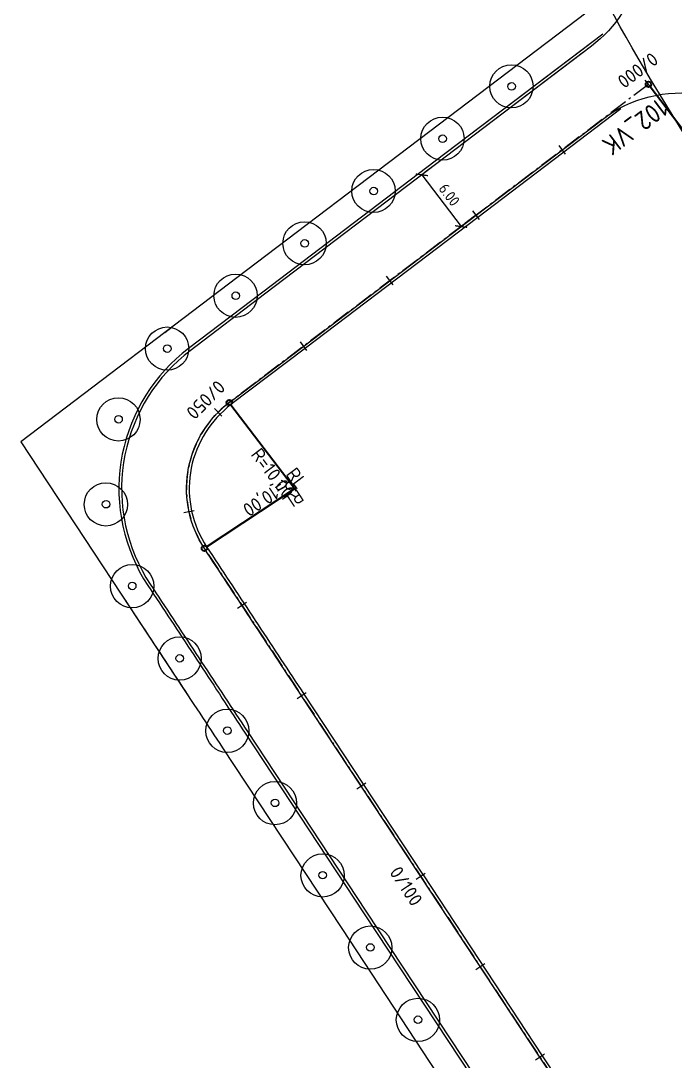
# Model space of a CAD drawing. Header units: metres. Extents: x 117388 to 123031, y 6148214 to 6150604.
# Drawn here: x 119464.3 to 119524.8, y 6148312.7 to 6148408.8 of the extents above; entities that cross this region are included whole.
import ezdxf
from ezdxf.enums import TextEntityAlignment as Align

# ---------------------------------------------------------------- set-up
doc = ezdxf.new("R2010")
doc.units = ezdxf.units.M
doc.header["$LTSCALE"] = 0.4
doc.linetypes.add('BH90-VAGMITT', pattern=[6.7, 4.2, -1, 0.5, -1])
doc.layers.get('0').update_dxf_attribs({"linetype": 'CONTINUOUS'})
doc.layers.get('DEFPOINTS').update_dxf_attribs({"color": 5, "linetype": 'CONTINUOUS'})
for name, color, linetype in [('05_mått', 4, 'CONTINUOUS'), ('05_stödremsa', 4, 'CONTINUOUS'), ('19_träd', 3, 'CONTINUOUS'), ('M-31-Centrumlinje', 1, 'BH90-VAGMITT'), ('M-31-Linjenamn', 3, 'CONTINUOUS'), ('M-312A', 3, 'CONTINUOUS'), ('M-32-Sektionering_markering', 3, 'CONTINUOUS'), ('M-32-Sektionering_text', 1, 'CONTINUOUS'), ('M-32-TP_text', 1, 'CONTINUOUS'), ('M-364', 6, 'CONTINUOUS')]:
    doc.layers.add(name, color=color, linetype=linetype)
doc.layers.add('M-32-TP_markering', color=3, linetype='CONTINUOUS', lineweight=35)
doc.styles.add('ISO', font='iso.shx')
doc.styles.add('ISO35', font='ISO3098', dxfattribs={"height": 3.5})
doc.styles.add('ISO50', font='ISO3098', dxfattribs={"height": 5})
doc.styles.add('P_ISO_35', font='ISO', dxfattribs={"height": 3.5})
doc.dimstyles.new('BH90$0', dxfattribs={"dimtxt": 2.5, "dimasz": 2, "dimexe": 1, "dimexo": 5, "dimgap": 1, "dimtad": 1, "dimzin": 0, "dimdsep": 46, "dimtxsty": 'ISO', "dimblk1": 'ARCHTICK', "dimblk2": 'ARCHTICK', "dimsah": 1, "dimcen": 1.5, "dimadec": 0, "dimazin": 0, "dimtfac": 1, "dimtix": 1, "dimtmove": 0, "dimatfit": 3, "dimfxl": 1, "dimtolj": 1, "dimtzin": 0, "dimarcsym": 0})

# ---------------------------------------------------------------- blocks, each defined once
blk = doc.blocks.new('Befintligt träd')
for centre, radius in [((0.013, -0.013), 2), ((0, 0), 0.347)]:
    blk.add_circle(centre, radius)
blk = doc.blocks.new('_ARCHTICK')
at = {"color": 0, "linetype": 'ByBlock', "const_width": 0.15}
blk.add_lwpolyline([(-0.5, -0.5), (0.5, 0.5)], dxfattribs=at)
blk = doc.blocks.new('*D135')
at = {"layer": '05_mått', "color": 0, "lineweight": -2, "transparency": 16777216}
for p, q in [((119502.603, 6148395.52), (119501.675, 6148394.816)), ((119501.356, 6148394.574), (119504.983, 6148389.794)), ((119506.23, 6148390.74), (119505.302, 6148390.036))]:
    blk.add_line(p, q, dxfattribs=at)
at = {"layer": 'DEFPOINTS', "color": 0, "transparency": 16777216}
for p in [(119501.009, 6148394.311), (119504.983, 6148389.794), (119504.636, 6148389.531)]:
    blk.add_point(p, dxfattribs=at)
at = {"layer": '05_mått', "color": 0, "lineweight": -2, "transparency": 16777216, "xscale": 0.8, "yscale": 0.8, "zscale": 0.8}
for p, rotation in [((119501.356, 6148394.574), 127.1924042460118), ((119504.983, 6148389.794), 307.1924042460118)]:
    blk.add_blockref('_ARCHTICK', p, dxfattribs=dict(at, rotation=rotation))
at = {"layer": '05_mått', "color": 0, "transparency": 16777216, "insert": (119503.887, 6148392.728), "char_height": 1, "attachment_point": 5, "rotation": 307.1924, "style": 'ISO'}
blk.add_mtext('\\A1;6.00', dxfattribs=at)

msp = doc.modelspace()

# ---------------------------------------------------------------- linework, layer by layer
at = {"layer": '05_stödremsa', "flags": 128}
for points in [[(119518.087, 6148407.583), (119502.589, 6148395.823), (119486.657, 6148383.733), (119479.782, 6148378.517), (119479.211, 6148378.063), (119478.66, 6148377.583), (119478.131, 6148377.079), (119477.624, 6148376.551), (119477.143, 6148376.001), (119476.686, 6148375.43), (119476.255, 6148374.839), (119475.852, 6148374.229), (119475.476, 6148373.602), (119475.129, 6148372.958), (119474.812, 6148372.299), (119474.519, 6148371.614), (119474.257, 6148370.917), (119474.029, 6148370.207), (119473.832, 6148369.489), (119473.669, 6148368.762), (119473.54, 6148368.028), (119473.444, 6148367.289), (119473.382, 6148366.546), (119473.354, 6148365.802), (119473.361, 6148365.057), (119473.401, 6148364.313), (119473.476, 6148363.571), (119473.585, 6148362.834), (119473.727, 6148362.103), (119473.903, 6148361.376), (119474.113, 6148360.659), (119474.355, 6148359.952), (119474.629, 6148359.257), (119474.935, 6148358.575), (119475.273, 6148357.908), (119475.64, 6148357.257), (119476.037, 6148356.624), (119476.301, 6148356.223), (119476.566, 6148355.822), (119476.83, 6148355.421), (119477.094, 6148355.021), (119477.359, 6148354.62), (119477.623, 6148354.219), (119477.887, 6148353.819), (119478.151, 6148353.418), (119478.416, 6148353.017), (119478.68, 6148352.617), (119478.944, 6148352.216), (119479.209, 6148351.815), (119479.473, 6148351.415), (119479.737, 6148351.014), (119480.002, 6148350.613), (119480.266, 6148350.213), (119480.53, 6148349.812), (119480.794, 6148349.411), (119481.059, 6148349.011), (119481.323, 6148348.61), (119481.587, 6148348.209), (119481.852, 6148347.809), (119482.116, 6148347.408), (119482.38, 6148347.007), (119482.645, 6148346.607), (119482.909, 6148346.206), (119483.173, 6148345.805), (119483.437, 6148345.404), (119483.702, 6148345.004), (119483.966, 6148344.603), (119484.23, 6148344.202), (119484.495, 6148343.802), (119484.759, 6148343.401), (119485.024, 6148343), (119495.976, 6148326.397), (119496.036, 6148326.305), (119507.049, 6148309.61)], [(119516.777, 6148406.589), (119502.589, 6148395.823), (119486.657, 6148383.733), (119479.782, 6148378.517), (119479.211, 6148378.063), (119478.66, 6148377.583), (119478.131, 6148377.079), (119477.624, 6148376.551), (119477.143, 6148376.001), (119476.686, 6148375.43), (119476.255, 6148374.839), (119475.852, 6148374.229), (119475.476, 6148373.602), (119475.129, 6148372.958), (119474.812, 6148372.299), (119474.519, 6148371.614), (119474.257, 6148370.917), (119474.029, 6148370.207), (119473.832, 6148369.489), (119473.669, 6148368.762), (119473.54, 6148368.028), (119473.444, 6148367.289), (119473.382, 6148366.546), (119473.354, 6148365.802), (119473.361, 6148365.057), (119473.401, 6148364.313), (119473.476, 6148363.571), (119473.585, 6148362.834), (119473.727, 6148362.103), (119473.903, 6148361.376), (119474.113, 6148360.659), (119474.355, 6148359.952), (119474.629, 6148359.257), (119474.935, 6148358.575), (119475.273, 6148357.908), (119475.64, 6148357.257), (119476.037, 6148356.624), (119476.301, 6148356.223), (119476.566, 6148355.822), (119476.83, 6148355.421), (119477.094, 6148355.021), (119477.359, 6148354.62), (119477.623, 6148354.219), (119477.887, 6148353.819), (119478.151, 6148353.418), (119478.416, 6148353.017), (119478.68, 6148352.617), (119478.944, 6148352.216), (119479.209, 6148351.815), (119479.473, 6148351.415), (119479.737, 6148351.014), (119480.002, 6148350.613), (119480.266, 6148350.213), (119480.53, 6148349.812), (119480.794, 6148349.411), (119481.059, 6148349.011), (119481.323, 6148348.61), (119481.587, 6148348.209), (119481.852, 6148347.809), (119482.116, 6148347.408), (119482.38, 6148347.007), (119482.645, 6148346.607), (119482.909, 6148346.206), (119483.173, 6148345.805), (119483.437, 6148345.404), (119483.702, 6148345.004), (119483.966, 6148344.603), (119484.23, 6148344.202), (119484.495, 6148343.802), (119484.759, 6148343.401), (119485.024, 6148343), (119495.976, 6148326.397), (119496.036, 6148326.305), (119507.049, 6148309.61)], [(119516.777, 6148406.589), (119502.589, 6148395.823), (119486.657, 6148383.733), (119479.782, 6148378.517), (119479.211, 6148378.063), (119478.66, 6148377.583), (119478.131, 6148377.079), (119477.624, 6148376.551), (119477.143, 6148376.001), (119476.686, 6148375.43), (119476.255, 6148374.839), (119475.852, 6148374.229), (119475.476, 6148373.602), (119475.129, 6148372.958), (119474.812, 6148372.299), (119474.519, 6148371.614), (119474.257, 6148370.917), (119474.029, 6148370.207), (119473.832, 6148369.489), (119473.669, 6148368.762), (119473.54, 6148368.028), (119473.444, 6148367.289), (119473.382, 6148366.546), (119473.354, 6148365.802), (119473.361, 6148365.057), (119473.401, 6148364.313), (119473.476, 6148363.571), (119473.585, 6148362.834), (119473.727, 6148362.103), (119473.903, 6148361.376), (119474.113, 6148360.659), (119474.355, 6148359.952), (119474.629, 6148359.257), (119474.935, 6148358.575), (119475.273, 6148357.908), (119475.64, 6148357.257), (119476.037, 6148356.624), (119476.301, 6148356.223), (119476.566, 6148355.822), (119476.83, 6148355.421), (119477.094, 6148355.021), (119477.359, 6148354.62), (119477.623, 6148354.219), (119477.887, 6148353.819), (119478.151, 6148353.418), (119478.416, 6148353.017), (119478.68, 6148352.617), (119478.944, 6148352.216), (119479.209, 6148351.815), (119479.473, 6148351.415), (119479.737, 6148351.014), (119480.002, 6148350.613), (119480.266, 6148350.213), (119480.53, 6148349.812), (119480.794, 6148349.411), (119481.059, 6148349.011), (119481.323, 6148348.61), (119481.587, 6148348.209), (119481.852, 6148347.809), (119482.116, 6148347.408), (119482.38, 6148347.007), (119482.645, 6148346.607), (119482.909, 6148346.206), (119483.173, 6148345.805), (119483.437, 6148345.404), (119483.702, 6148345.004), (119483.966, 6148344.603), (119484.23, 6148344.202), (119484.495, 6148343.802), (119484.759, 6148343.401), (119485.024, 6148343), (119495.976, 6148326.397), (119496.036, 6148326.305), (119507.049, 6148309.61)], [(119519.739, 6148400.677), (119506.518, 6148390.645), (119490.586, 6148378.555), (119483.711, 6148373.339), (119483.368, 6148373.066), (119483.037, 6148372.778), (119482.719, 6148372.475), (119482.416, 6148372.158), (119482.127, 6148371.828), (119481.853, 6148371.486), (119481.594, 6148371.131), (119481.352, 6148370.765), (119481.127, 6148370.389), (119480.919, 6148370.003), (119480.728, 6148369.608), (119480.552, 6148369.197), (119480.396, 6148368.778), (119480.258, 6148368.352), (119480.14, 6148367.921), (119480.043, 6148367.485), (119479.965, 6148367.045), (119479.907, 6148366.601), (119479.87, 6148366.156), (119479.854, 6148365.709), (119479.858, 6148365.262), (119479.882, 6148364.816), (119479.927, 6148364.371), (119479.992, 6148363.928), (119480.077, 6148363.49), (119480.183, 6148363.054), (119480.309, 6148362.623), (119480.454, 6148362.199), (119480.619, 6148361.782), (119480.802, 6148361.373), (119481.005, 6148360.973), (119481.225, 6148360.582), (119481.463, 6148360.202), (119481.728, 6148359.801), (119481.992, 6148359.401), (119482.256, 6148359), (119482.521, 6148358.599), (119482.785, 6148358.199), (119483.049, 6148357.798), (119483.313, 6148357.397), (119483.578, 6148356.997), (119483.842, 6148356.596), (119484.106, 6148356.195), (119484.371, 6148355.795), (119484.635, 6148355.394), (119484.899, 6148354.993), (119485.164, 6148354.593), (119485.428, 6148354.192), (119485.692, 6148353.791), (119485.956, 6148353.39), (119486.221, 6148352.99), (119486.485, 6148352.589), (119486.749, 6148352.188), (119487.014, 6148351.788), (119487.278, 6148351.387), (119487.542, 6148350.986), (119487.807, 6148350.586), (119488.071, 6148350.185), (119488.335, 6148349.784), (119488.599, 6148349.384), (119488.864, 6148348.983), (119489.128, 6148348.582), (119489.392, 6148348.182), (119489.657, 6148347.781), (119489.921, 6148347.38), (119490.185, 6148346.98), (119490.45, 6148346.579), (119501.402, 6148329.976), (119501.462, 6148329.884), (119512.475, 6148313.189), (119518.251, 6148304.432)], [(119519.739, 6148400.677), (119506.518, 6148390.645), (119490.586, 6148378.555), (119483.711, 6148373.339), (119483.368, 6148373.066), (119483.037, 6148372.778), (119482.719, 6148372.475), (119482.416, 6148372.158), (119482.127, 6148371.828), (119481.853, 6148371.486), (119481.594, 6148371.131), (119481.352, 6148370.765), (119481.127, 6148370.389), (119480.919, 6148370.003), (119480.728, 6148369.608), (119480.552, 6148369.197), (119480.396, 6148368.778), (119480.258, 6148368.352), (119480.14, 6148367.921), (119480.043, 6148367.485), (119479.965, 6148367.045), (119479.907, 6148366.601), (119479.87, 6148366.156), (119479.854, 6148365.709), (119479.858, 6148365.262), (119479.882, 6148364.816), (119479.927, 6148364.371), (119479.992, 6148363.928), (119480.077, 6148363.49), (119480.183, 6148363.054), (119480.309, 6148362.623), (119480.454, 6148362.199), (119480.619, 6148361.782), (119480.802, 6148361.373), (119481.005, 6148360.973), (119481.225, 6148360.582), (119481.463, 6148360.202), (119481.728, 6148359.801), (119481.992, 6148359.401), (119482.256, 6148359), (119482.521, 6148358.599), (119482.785, 6148358.199), (119483.049, 6148357.798), (119483.313, 6148357.397), (119483.578, 6148356.997), (119483.842, 6148356.596), (119484.106, 6148356.195), (119484.371, 6148355.795), (119484.635, 6148355.394), (119484.899, 6148354.993), (119485.164, 6148354.593), (119485.428, 6148354.192), (119485.692, 6148353.791), (119485.956, 6148353.39), (119486.221, 6148352.99), (119486.485, 6148352.589), (119486.749, 6148352.188), (119487.014, 6148351.788), (119487.278, 6148351.387), (119487.542, 6148350.986), (119487.807, 6148350.586), (119488.071, 6148350.185), (119488.335, 6148349.784), (119488.599, 6148349.384), (119488.864, 6148348.983), (119489.128, 6148348.582), (119489.392, 6148348.182), (119489.657, 6148347.781), (119489.921, 6148347.38), (119490.185, 6148346.98), (119490.45, 6148346.579), (119501.402, 6148329.976), (119501.462, 6148329.884), (119512.475, 6148313.189), (119518.251, 6148304.432)], [(119519.739, 6148400.677), (119506.518, 6148390.645), (119490.586, 6148378.555), (119483.711, 6148373.339), (119483.368, 6148373.066), (119483.037, 6148372.778), (119482.719, 6148372.475), (119482.416, 6148372.158), (119482.127, 6148371.828), (119481.853, 6148371.486), (119481.594, 6148371.131), (119481.352, 6148370.765), (119481.127, 6148370.389), (119480.919, 6148370.003), (119480.728, 6148369.608), (119480.552, 6148369.197), (119480.396, 6148368.778), (119480.258, 6148368.352), (119480.14, 6148367.921), (119480.043, 6148367.485), (119479.965, 6148367.045), (119479.907, 6148366.601), (119479.87, 6148366.156), (119479.854, 6148365.709), (119479.858, 6148365.262), (119479.882, 6148364.816), (119479.927, 6148364.371), (119479.992, 6148363.928), (119480.077, 6148363.49), (119480.183, 6148363.054), (119480.309, 6148362.623), (119480.454, 6148362.199), (119480.619, 6148361.782), (119480.802, 6148361.373), (119481.005, 6148360.973), (119481.225, 6148360.582), (119481.463, 6148360.202), (119481.728, 6148359.801), (119481.992, 6148359.401), (119482.256, 6148359), (119482.521, 6148358.599), (119482.785, 6148358.199), (119483.049, 6148357.798), (119483.313, 6148357.397), (119483.578, 6148356.997), (119483.842, 6148356.596), (119484.106, 6148356.195), (119484.371, 6148355.795), (119484.635, 6148355.394), (119484.899, 6148354.993), (119485.164, 6148354.593), (119485.428, 6148354.192), (119485.692, 6148353.791), (119485.956, 6148353.39), (119486.221, 6148352.99), (119486.485, 6148352.589), (119486.749, 6148352.188), (119487.014, 6148351.788), (119487.278, 6148351.387), (119487.542, 6148350.986), (119487.807, 6148350.586), (119488.071, 6148350.185), (119488.335, 6148349.784), (119488.599, 6148349.384), (119488.864, 6148348.983), (119489.128, 6148348.582), (119489.392, 6148348.182), (119489.657, 6148347.781), (119489.921, 6148347.38), (119490.185, 6148346.98), (119490.45, 6148346.579), (119501.402, 6148329.976), (119501.462, 6148329.884), (119512.475, 6148313.189), (119518.251, 6148304.432)]]:
    msp.add_lwpolyline(points, dxfattribs=at)
at = {"layer": 'M-31-Centrumlinje', "flags": 128}
for points in [[(119508.401, 6148475.963, 0.062566), (119512.591, 6148451.388, 0.170779), (119583.187, 6148354.999, 0.117292), (119671.748, 6148320.971, 0.059864), (119749.286, 6148319.905, 0.019213), (119782.737, 6148324.765), (119827.535, 6148333.041)], [(119522.299, 6148402.934), (119483.558, 6148373.536, 0.395008), (119481.255, 6148360.064), (119563.668, 6148235.125, 0.266043), (119572.539, 6148230.645), (119617.038, 6148232.979, 0.356472), (119626.404, 6148241.484), (119637.67, 6148316.698)]]:
    msp.add_lwpolyline(points, format="xyb", dxfattribs=at)
at = {"layer": 'M-312A'}
for p, q in [((119519.391, 6148411.711), (119501.078, 6148397.815)), ((119501.078, 6148397.815), (119485.146, 6148385.725)), ((119485.146, 6148385.725), (119464.287, 6148369.897)), ((119478.271, 6148380.508), (119477.613, 6148379.985)), ((119464.287, 6148369.897), (119480.293, 6148345.631)), ((119473.95, 6148355.247), (119473.95, 6148355.247)), ((119473.95, 6148355.247), (119474.214, 6148354.846)), ((119474.214, 6148354.846), (119474.479, 6148354.446)), ((119474.479, 6148354.446), (119474.743, 6148354.045)), ((119474.743, 6148354.045), (119475.007, 6148353.644)), ((119475.007, 6148353.644), (119475.272, 6148353.244)), ((119475.272, 6148353.244), (119475.536, 6148352.843)), ((119475.536, 6148352.843), (119475.8, 6148352.442)), ((119475.8, 6148352.442), (119476.064, 6148352.042)), ((119476.064, 6148352.042), (119476.329, 6148351.641)), ((119476.329, 6148351.641), (119476.593, 6148351.24)), ((119476.593, 6148351.24), (119476.857, 6148350.84)), ((119476.857, 6148350.84), (119477.122, 6148350.439)), ((119477.122, 6148350.439), (119477.386, 6148350.038)), ((119477.386, 6148350.038), (119477.65, 6148349.638)), ((119477.65, 6148349.638), (119477.915, 6148349.237)), ((119477.915, 6148349.237), (119478.179, 6148348.836)), ((119478.179, 6148348.836), (119478.443, 6148348.436)), ((119478.443, 6148348.436), (119478.707, 6148348.035)), ((119478.707, 6148348.035), (119478.972, 6148347.634)), ((119478.972, 6148347.634), (119479.236, 6148347.234)), ((119479.236, 6148347.234), (119479.5, 6148346.833)), ((119479.5, 6148346.833), (119479.765, 6148346.432)), ((119480.293, 6148345.631), (119480.558, 6148345.23)), ((119480.558, 6148345.23), (119480.822, 6148344.829)), ((119480.822, 6148344.829), (119481.086, 6148344.429)), ((119481.086, 6148344.429), (119481.35, 6148344.028)), ((119481.35, 6148344.028), (119481.615, 6148343.627)), ((119481.615, 6148343.627), (119481.879, 6148343.227)), ((119481.879, 6148343.227), (119482.143, 6148342.826)), ((119482.143, 6148342.826), (119482.408, 6148342.425)), ((119482.408, 6148342.425), (119482.672, 6148342.025)), ((119482.672, 6148342.025), (119482.937, 6148341.623)), ((119482.937, 6148341.623), (119493.889, 6148325.02)), ((119493.889, 6148325.02), (119493.949, 6148324.928)), ((119493.949, 6148324.928), (119504.962, 6148308.233))]:
    msp.add_line(p, q, dxfattribs=at)
at = {"layer": 'M-312A', "flags": 128}
for points in [[(119520.522, 6148421.357, -0.359998), (119517.026, 6148406.465), (119502.74, 6148395.624), (119486.808, 6148383.534), (119479.933, 6148378.318), (119479.371, 6148377.871), (119478.828, 6148377.398), (119478.307, 6148376.902), (119477.809, 6148376.382), (119477.334, 6148375.84), (119476.885, 6148375.278), (119476.461, 6148374.696), (119476.064, 6148374.096), (119475.694, 6148373.478), (119475.352, 6148372.844), (119475.039, 6148372.196), (119474.751, 6148371.521), (119474.494, 6148370.834), (119474.268, 6148370.136), (119474.075, 6148369.428), (119473.914, 6148368.713), (119473.787, 6148367.99), (119473.692, 6148367.262), (119473.632, 6148366.531), (119473.604, 6148365.798), (119473.611, 6148365.065), (119473.651, 6148364.332), (119473.724, 6148363.602), (119473.831, 6148362.876), (119473.971, 6148362.156), (119474.145, 6148361.441), (119474.351, 6148360.734), (119474.589, 6148360.038), (119474.86, 6148359.354), (119475.161, 6148358.682), (119475.493, 6148358.026), (119475.855, 6148357.385), (119476.246, 6148356.761), (119476.51, 6148356.36), (119476.774, 6148355.96), (119477.039, 6148355.559), (119477.303, 6148355.158), (119477.567, 6148354.758), (119477.832, 6148354.357), (119478.096, 6148353.956), (119478.36, 6148353.556), (119478.624, 6148353.155), (119478.889, 6148352.754), (119479.153, 6148352.354), (119479.417, 6148351.953), (119479.682, 6148351.552), (119479.946, 6148351.152), (119480.21, 6148350.751), (119480.475, 6148350.35), (119480.739, 6148349.95), (119481.003, 6148349.549), (119481.267, 6148349.148), (119481.532, 6148348.748), (119481.796, 6148348.347), (119482.06, 6148347.946), (119482.325, 6148347.546), (119482.589, 6148347.145), (119482.853, 6148346.744), (119483.118, 6148346.343), (119483.382, 6148345.943), (119483.646, 6148345.542), (119483.91, 6148345.141), (119484.175, 6148344.741), (119484.439, 6148344.34), (119484.703, 6148343.939), (119484.968, 6148343.539), (119485.232, 6148343.138), (119496.184, 6148326.534), (119496.245, 6148326.442), (119507.257, 6148309.747)], [(119518.042, 6148304.295), (119512.266, 6148313.051), (119501.253, 6148329.746), (119501.193, 6148329.838), (119490.241, 6148346.441), (119489.976, 6148346.842), (119489.712, 6148347.243), (119489.448, 6148347.644), (119489.183, 6148348.045), (119488.919, 6148348.445), (119488.655, 6148348.846), (119488.39, 6148349.247), (119488.126, 6148349.647), (119487.862, 6148350.048), (119487.597, 6148350.449), (119487.333, 6148350.849), (119487.069, 6148351.25), (119486.805, 6148351.651), (119486.54, 6148352.051), (119486.276, 6148352.452), (119486.012, 6148352.853), (119485.747, 6148353.253), (119485.483, 6148353.654), (119485.219, 6148354.055), (119484.954, 6148354.455), (119484.69, 6148354.856), (119484.426, 6148355.257), (119484.162, 6148355.657), (119483.897, 6148356.058), (119483.633, 6148356.459), (119483.369, 6148356.859), (119483.104, 6148357.26), (119482.84, 6148357.661), (119482.576, 6148358.062), (119482.311, 6148358.462), (119482.047, 6148358.863), (119481.783, 6148359.264), (119481.519, 6148359.664), (119481.292, 6148360.007), (119481.012, 6148360.455), (119480.786, 6148360.855), (119480.578, 6148361.266), (119480.39, 6148361.685), (119480.221, 6148362.113), (119480.072, 6148362.548), (119479.943, 6148362.99), (119479.834, 6148363.437), (119479.747, 6148363.887), (119479.68, 6148364.34), (119479.634, 6148364.796), (119479.609, 6148365.254), (119479.605, 6148365.713), (119479.622, 6148366.171), (119479.66, 6148366.628), (119479.719, 6148367.082), (119479.799, 6148367.534), (119479.899, 6148367.981), (119480.02, 6148368.423), (119480.161, 6148368.86), (119480.322, 6148369.289), (119480.502, 6148369.712), (119480.697, 6148370.116), (119480.911, 6148370.512), (119481.142, 6148370.898), (119481.39, 6148371.273), (119481.655, 6148371.637), (119481.936, 6148371.988), (119482.233, 6148372.326), (119482.544, 6148372.651), (119482.87, 6148372.961), (119483.209, 6148373.257), (119483.613, 6148373.578), (119490.435, 6148378.755), (119506.367, 6148390.845), (119518.036, 6148399.699, -0.427201), (119535.16, 6148396.965)]]:
    msp.add_lwpolyline(points, format="xyb", dxfattribs=at)
msp.add_lwpolyline([(119516.297, 6148405.911), (119502.74, 6148395.624), (119486.808, 6148383.534), (119479.933, 6148378.318), (119479.371, 6148377.871), (119478.828, 6148377.398), (119478.307, 6148376.902), (119477.809, 6148376.382), (119477.334, 6148375.84), (119476.885, 6148375.278), (119476.461, 6148374.696), (119476.064, 6148374.096), (119475.694, 6148373.478), (119475.352, 6148372.844), (119475.039, 6148372.196), (119474.751, 6148371.521), (119474.494, 6148370.834), (119474.268, 6148370.136), (119474.075, 6148369.428), (119473.914, 6148368.713), (119473.787, 6148367.99), (119473.692, 6148367.262), (119473.632, 6148366.531), (119473.604, 6148365.798), (119473.611, 6148365.065), (119473.651, 6148364.332), (119473.724, 6148363.602), (119473.831, 6148362.876), (119473.971, 6148362.156), (119474.145, 6148361.441), (119474.351, 6148360.734), (119474.589, 6148360.038), (119474.86, 6148359.354), (119475.161, 6148358.682), (119475.493, 6148358.026), (119475.855, 6148357.385), (119476.246, 6148356.761), (119476.51, 6148356.36), (119476.774, 6148355.96), (119477.039, 6148355.559), (119477.303, 6148355.158), (119477.567, 6148354.758), (119477.832, 6148354.357), (119478.096, 6148353.956), (119478.36, 6148353.556), (119478.624, 6148353.155), (119478.889, 6148352.754), (119479.153, 6148352.354), (119479.417, 6148351.953), (119479.682, 6148351.552), (119479.946, 6148351.152), (119480.21, 6148350.751), (119480.475, 6148350.35), (119480.739, 6148349.95), (119481.003, 6148349.549), (119481.267, 6148349.148), (119481.532, 6148348.748), (119481.796, 6148348.347), (119482.06, 6148347.946), (119482.325, 6148347.546), (119482.589, 6148347.145), (119482.853, 6148346.744), (119483.118, 6148346.343), (119483.382, 6148345.943), (119483.646, 6148345.542), (119483.91, 6148345.141), (119484.175, 6148344.741), (119484.439, 6148344.34), (119484.703, 6148343.939), (119484.968, 6148343.539), (119485.232, 6148343.138), (119496.184, 6148326.534), (119496.245, 6148326.442), (119507.257, 6148309.747)], dxfattribs=at)
msp.add_lwpolyline([(119516.297, 6148405.911), (119502.74, 6148395.624), (119486.808, 6148383.534), (119479.933, 6148378.318), (119479.371, 6148377.871), (119478.828, 6148377.398), (119478.307, 6148376.902), (119477.809, 6148376.382), (119477.334, 6148375.84), (119476.885, 6148375.278), (119476.461, 6148374.696), (119476.064, 6148374.096), (119475.694, 6148373.478), (119475.352, 6148372.844), (119475.039, 6148372.196), (119474.751, 6148371.521), (119474.494, 6148370.834), (119474.268, 6148370.136), (119474.075, 6148369.428), (119473.914, 6148368.713), (119473.787, 6148367.99), (119473.692, 6148367.262), (119473.632, 6148366.531), (119473.604, 6148365.798), (119473.611, 6148365.065), (119473.651, 6148364.332), (119473.724, 6148363.602), (119473.831, 6148362.876), (119473.971, 6148362.156), (119474.145, 6148361.441), (119474.351, 6148360.734), (119474.589, 6148360.038), (119474.86, 6148359.354), (119475.161, 6148358.682), (119475.493, 6148358.026), (119475.855, 6148357.385), (119476.246, 6148356.761), (119476.51, 6148356.36), (119476.774, 6148355.96), (119477.039, 6148355.559), (119477.303, 6148355.158), (119477.567, 6148354.758), (119477.832, 6148354.357), (119478.096, 6148353.956), (119478.36, 6148353.556), (119478.624, 6148353.155), (119478.889, 6148352.754), (119479.153, 6148352.354), (119479.417, 6148351.953), (119479.682, 6148351.552), (119479.946, 6148351.152), (119480.21, 6148350.751), (119480.475, 6148350.35), (119480.739, 6148349.95), (119481.003, 6148349.549), (119481.267, 6148349.148), (119481.532, 6148348.748), (119481.796, 6148348.347), (119482.06, 6148347.946), (119482.325, 6148347.546), (119482.589, 6148347.145), (119482.853, 6148346.744), (119483.118, 6148346.343), (119483.382, 6148345.943), (119483.646, 6148345.542), (119483.91, 6148345.141), (119484.175, 6148344.741), (119484.439, 6148344.34), (119484.703, 6148343.939), (119484.968, 6148343.539), (119485.232, 6148343.138), (119496.184, 6148326.534), (119496.245, 6148326.442), (119507.257, 6148309.747)], dxfattribs=at)
at = {"layer": 'M-32-Sektionering_markering'}
for p, q in [((119522.602, 6148402.536), (119521.997, 6148403.333)), ((119514.636, 6148396.491), (119514.031, 6148397.288)), ((119506.67, 6148390.446), (119506.065, 6148391.243)), ((119498.703, 6148384.401), (119498.099, 6148385.198)), ((119490.737, 6148378.356), (119490.133, 6148379.153)), ((119482.882, 6148372.285), (119482.175, 6148372.991)), ((119480.321, 6148363.543), (119479.344, 6148363.33)), ((119485.152, 6148355.064), (119484.317, 6148354.513)), ((119490.658, 6148346.717), (119489.823, 6148346.166)), ((119496.164, 6148338.369), (119495.33, 6148337.818)), ((119501.671, 6148330.022), (119500.836, 6148329.471)), ((119507.177, 6148321.674), (119506.342, 6148321.123)), ((119512.683, 6148313.327), (119511.849, 6148312.776))]:
    msp.add_line(p, q, dxfattribs=at)
at = {"layer": 'M-32-Sektionering_text'}
for p, q in [((119522.602, 6148402.536), (119521.997, 6148403.333)), ((119482.882, 6148372.285), (119482.175, 6148372.991)), ((119501.671, 6148330.022), (119500.836, 6148329.471))]:
    msp.add_line(p, q, dxfattribs=at)
at = {"layer": 'M-32-TP_markering'}
for p, q in [((119522.451, 6148402.735), (119528.496, 6148394.769)), ((119483.709, 6148373.337), (119489.754, 6148365.371)), ((119481.464, 6148360.201), (119489.811, 6148365.708))]:
    msp.add_line(p, q, dxfattribs=at)
for centre in [(119522.299, 6148402.934), (119483.558, 6148373.536), (119481.255, 6148360.064)]:
    msp.add_circle(centre, 0.25, dxfattribs=at)
at = {"layer": 'M-364', "color": 1, "flags": 128}
msp.add_lwpolyline([(119827.874, 6148322.109), (119785.831, 6148314.29, -0.035878), (119733.938, 6148308.07, -0.058486), (119644.631, 6148314.432, -0.16597), (119530.348, 6148391.142, -0.082472), (119500.053, 6148455.746, -4.854588)], format="xyb", dxfattribs=at)

# ---------------------------------------------------------------- block references
at = {"layer": '19_träd'}
for p, rotation in [((119509.648, 6148402.749), 217.192404247344), ((119503.275, 6148397.913), 217.192404247344), ((119496.903, 6148393.077), 217.1924042474661), ((119490.53, 6148388.241), 217.1924042474661), ((119484.157, 6148383.405), 217.1924042518387), ((119477.828, 6148378.515), 221.0410727446472), ((119473.324, 6148371.987), 249.4763136134596), ((119472.163, 6148364.142), 275.7507286597292), ((119474.584, 6148356.59), 302.0865349817674), ((119478.973, 6148349.902), 303.4100712440342), ((119483.378, 6148343.224), 303.4100712312982), ((119487.783, 6148336.546), 303.4100662325344), ((119492.188, 6148329.868), 303.4100662325344), ((119496.593, 6148323.19), 303.4100662329326), ((119500.998, 6148316.512), 303.4100662329326)]:
    msp.add_blockref('Befintligt träd', p, dxfattribs=dict(at, rotation=rotation))

# ---------------------------------------------------------------- texts
at = {"layer": 'M-31-Linjenamn', "style": 'P_ISO_35'}
msp.add_text('102_VK', height=1.75, rotation=217.19241, dxfattribs=at).set_placement((119523.206, 6148401.739))
at = {"layer": 'M-32-Sektionering_text', "style": 'ISO50'}
for s, rotation, p in [('0/000', 217.19241, (119521.695, 6148403.731)), ('0/050', 225.02311, (119481.821, 6148373.345)), ('0/100', 303.41007, (119500.419, 6148329.196))]:
    msp.add_text(s, height=1.25, rotation=rotation, dxfattribs=at).set_placement(p, align=Align.TOP_CENTER)
at = {"layer": 'M-32-TP_text', "style": 'ISO35'}
msp.add_text('R=10,00', height=1.25, rotation=307.19241, dxfattribs=at).set_placement((119489.654, 6148365.295), align=Align.TOP_RIGHT)
msp.add_text('R=10,00', height=1.25, rotation=213.41007, dxfattribs=at).set_placement((119489.743, 6148365.812), align=Align.TOP_LEFT)
msp.add_text('RL', height=1.25, rotation=307.19241, dxfattribs=at).set_placement((119489.853, 6148365.446), align=Align.RIGHT)
msp.add_text('RL', height=1.25, rotation=213.41007, dxfattribs=at).set_placement((119489.88, 6148365.603))

# ---------------------------------------------------------------- dimensions: what is measured, and where the dimension line sits
at = {"layer": '05_mått'}
dim = msp.add_aligned_dim(p1=(119501.009, 6148394.311), p2=(119504.636, 6148389.531), distance=0.436, dimstyle='BH90$0', override={"dimscale": 0.4}, dxfattribs=at)
dim.commit()
dim.dimension.update_dxf_attribs({"geometry": '*D135', "text_midpoint": (119503.887, 6148392.728)})

doc.saveas('drawing.dxf')
